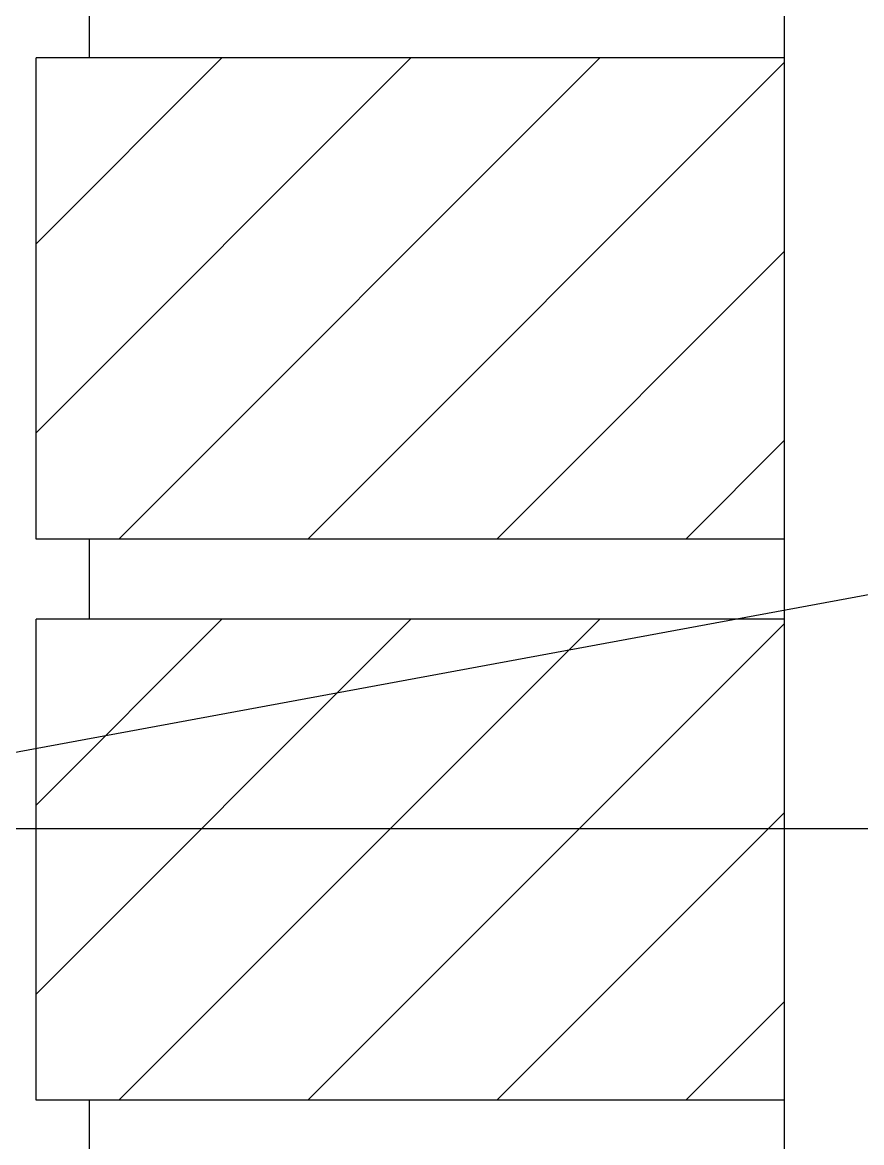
# Model space of a CAD drawing. Header units: inches. Extents: x 249 to 306, y 116.4 to 200.2.
# Drawn here: x 262.4 to 266.32, y 182.86 to 188.1 of the extents above; entities that cross this region are included whole.
import ezdxf

# ---------------------------------------------------------------- set-up
doc = ezdxf.new("R2010")
doc.units = ezdxf.units.IN
doc.header["$LTSCALE"] = 0.5
doc.header["$MEASUREMENT"] = 0
for name, color, linetype in [('HATCH', 12, 'Continuous'), ('line25', 2, 'Continuous'), ('TEXT', 4, 'Continuous')]:
    doc.layers.add(name, color=color, linetype=linetype)
doc.styles.add('DIM', font='romans.shx', dxfattribs={"width": 0.7})
doc.dimstyles.new('ext_12', dxfattribs={"dimscale": 12, "dimtxt": 0.075, "dimasz": 0.09375, "dimexe": 0.09375, "dimexo": 0.0625, "dimgap": 0.0625, "dimtad": 1, "dimdec": 1, "dimzin": 2, "dimdsep": 46, "dimlunit": 4, "dimtxsty": 'DIM', "dimcen": 0.09, "dimdle": 0.09375, "dimclrt": 4, "dimadec": 0, "dimazin": 0, "dimtfac": 1, "dimtdec": 1, "dimtmove": 2, "dimatfit": 3, "dimfxl": 1, "dimfrac": 2, "dimtolj": 1, "dimtzin": 0, "dimarcsym": 0})

msp = doc.modelspace()

# ---------------------------------------------------------------- hatches: boundary and pattern name
at = {"layer": 'HATCH'}
h = msp.add_hatch(dxfattribs=at)
h.set_pattern_fill('ANSI31', color=256, scale=5, style=0)
h.set_pattern_definition([(45, (198.72723, -12.7866), (-0.4419417, 0.4419417), [])])
h.paths.add_polyline_path([(265.9595, 187.9327), (262.4595, 187.9327), (262.4595, 185.6827), (265.9595, 185.6827)])
h = msp.add_hatch(dxfattribs=at)
h.set_pattern_fill('ANSI31', color=256, scale=5, style=0)
h.set_pattern_definition([(45, (198.72723, -15.4116), (-0.4419417, 0.4419417), [])])
h.paths.add_polyline_path([(265.9595, 185.3077), (262.4595, 185.3077), (262.4595, 183.0577), (265.9595, 183.0577)])

# ---------------------------------------------------------------- linework, layer by layer
at = {"layer": 'line25'}
for p, q in [((265.9595, 172.1827), (265.9595, 193.3077)), ((262.7095, 187.9327), (262.7095, 188.3077)), ((262.4595, 185.6827), (262.4595, 187.9327)), ((265.9595, 187.9327), (262.4595, 187.9327)), ((265.9595, 185.6827), (262.4595, 185.6827)), ((262.7095, 185.3077), (262.7095, 185.6827)), ((262.4595, 183.0577), (262.4595, 185.3077)), ((265.9595, 185.3077), (262.4595, 185.3077)), ((265.9595, 183.0577), (262.4595, 183.0577)), ((262.7095, 182.6827), (262.7095, 183.0577))]:
    msp.add_line(p, q, dxfattribs=at)

# ---------------------------------------------------------------- leaders
at = {"layer": 'TEXT'}
msp.add_leader([(276.897, 187.3702), (260.4293, 184.3277), (255.8825, 184.3277)], dimstyle='ext_12', override={"dimgap": 0.0625, "dimtad": 0}, dxfattribs=at)
msp.add_leader([(275.8345, 184.3277), (255.8825, 184.3277)], dimstyle='ext_12', dxfattribs=at)

doc.saveas('drawing.dxf')
